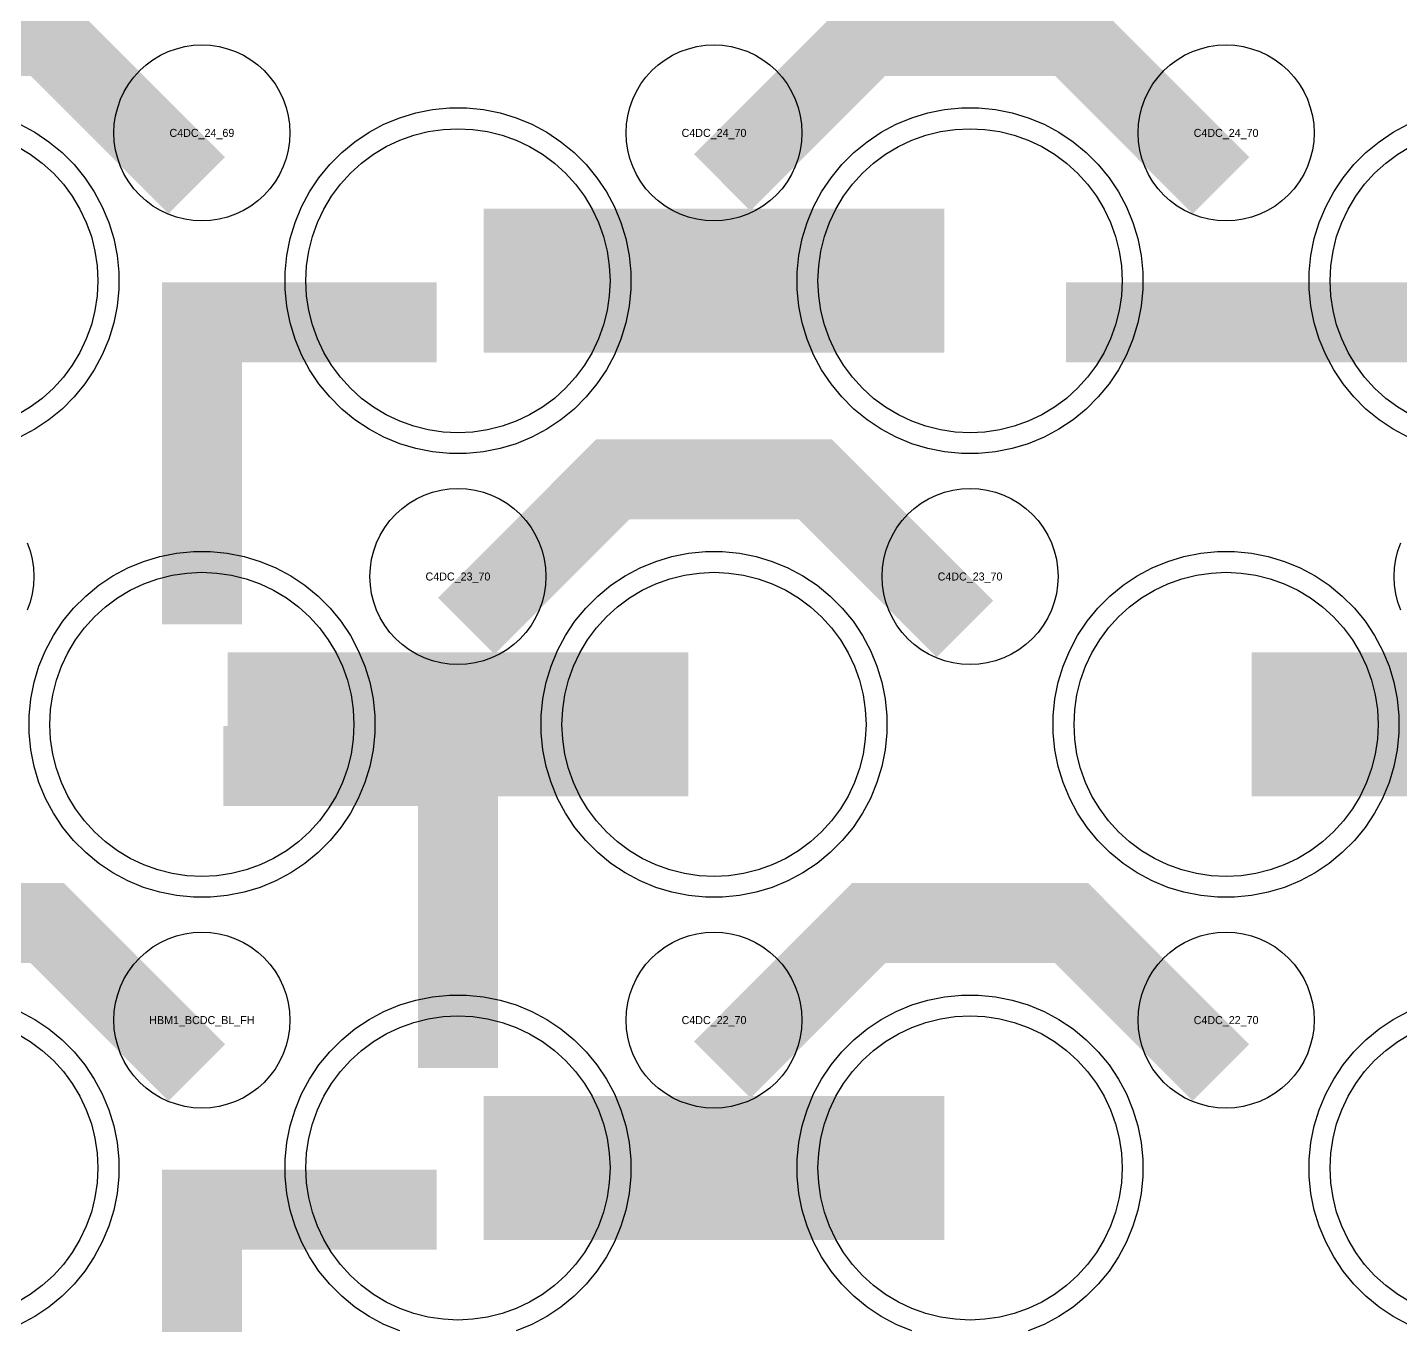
# Model space of a CAD drawing. Extents: x -11880 to 11880, y -14992 to 14992.
# Drawn here: x 10265.5 to 10694.5, y -11840.4 to -11434.9 of the extents above; entities that cross this region are included whole.
import ezdxf
from ezdxf.enums import TextEntityAlignment as Align

# ---------------------------------------------------------------- set-up
doc = ezdxf.new("R2010")
doc.units = 0
doc.header["$MEASUREMENT"] = 0
for name, color, linetype in [('GDS_775_DT_237', 138, 'CONTINUOUS'), ('RDL1_FS', 34, 'CONTINUOUS'), ('RDL_BS', 160, 'CONTINUOUS')]:
    doc.layers.add(name, color=color, linetype=linetype)

msp = doc.modelspace()

# ---------------------------------------------------------------- linework, layer by layer
at = {"layer": 'RDL1_FS'}
for points in [[(10400, -11561.534), (10395.343, -11561.305), (10390.732, -11560.621), (10386.209, -11559.489), (10381.819, -11557.917), (10377.605, -11555.925), (10373.605, -11553.527), (10369.86, -11550.749), (10366.406, -11547.619), (10363.276, -11544.165), (10360.498, -11540.42), (10358.1, -11536.42), (10356.108, -11532.206), (10354.536, -11527.816), (10353.404, -11523.293), (10352.72, -11518.682), (10352.491, -11514.025), (10352.72, -11509.368), (10353.404, -11504.757), (10354.536, -11500.234), (10356.108, -11495.844), (10358.1, -11491.63), (10360.498, -11487.63), (10363.276, -11483.885), (10366.406, -11480.431), (10369.86, -11477.301), (10373.605, -11474.523), (10377.605, -11472.125), (10381.819, -11470.133), (10386.209, -11468.561), (10390.732, -11467.429), (10395.343, -11466.745), (10400, -11466.516), (10404.657, -11466.745), (10409.268, -11467.429), (10413.791, -11468.561), (10418.181, -11470.133), (10422.395, -11472.125), (10426.395, -11474.523), (10430.14, -11477.301), (10433.594, -11480.431), (10436.724, -11483.885), (10439.502, -11487.63), (10441.9, -11491.63), (10443.892, -11495.844), (10445.464, -11500.234), (10446.596, -11504.757), (10447.28, -11509.368), (10447.509, -11514.025), (10447.28, -11518.682), (10446.596, -11523.293), (10445.464, -11527.816), (10443.892, -11532.206), (10441.9, -11536.42), (10439.502, -11540.42), (10436.724, -11544.165), (10433.594, -11547.619), (10430.14, -11550.749), (10426.395, -11553.527), (10422.395, -11555.925), (10418.181, -11557.917), (10413.791, -11559.489), (10409.268, -11560.621), (10404.657, -11561.305)], [(10560, -11561.534), (10555.343, -11561.305), (10550.732, -11560.621), (10546.209, -11559.489), (10541.819, -11557.917), (10537.605, -11555.925), (10533.605, -11553.527), (10529.86, -11550.749), (10526.406, -11547.619), (10523.276, -11544.165), (10520.498, -11540.42), (10518.1, -11536.42), (10516.108, -11532.206), (10514.536, -11527.816), (10513.404, -11523.293), (10512.72, -11518.682), (10512.491, -11514.025), (10512.72, -11509.368), (10513.404, -11504.757), (10514.536, -11500.234), (10516.108, -11495.844), (10518.1, -11491.63), (10520.498, -11487.63), (10523.276, -11483.885), (10526.406, -11480.431), (10529.86, -11477.301), (10533.605, -11474.523), (10537.605, -11472.125), (10541.819, -11470.133), (10546.209, -11468.561), (10550.732, -11467.429), (10555.343, -11466.745), (10560, -11466.516), (10564.657, -11466.745), (10569.268, -11467.429), (10573.791, -11468.561), (10578.181, -11470.133), (10582.395, -11472.125), (10586.395, -11474.523), (10590.14, -11477.301), (10593.594, -11480.431), (10596.724, -11483.885), (10599.502, -11487.63), (10601.9, -11491.63), (10603.892, -11495.844), (10605.464, -11500.234), (10606.596, -11504.757), (10607.28, -11509.368), (10607.509, -11514.025), (10607.28, -11518.682), (10606.596, -11523.293), (10605.464, -11527.816), (10603.892, -11532.206), (10601.9, -11536.42), (10599.502, -11540.42), (10596.724, -11544.165), (10593.594, -11547.619), (10590.14, -11550.749), (10586.395, -11553.527), (10582.395, -11555.925), (10578.181, -11557.917), (10573.791, -11559.489), (10569.268, -11560.621), (10564.657, -11561.305)], [(10320, -11700.099), (10315.343, -11699.87), (10310.732, -11699.186), (10306.209, -11698.054), (10301.819, -11696.482), (10297.605, -11694.49), (10293.605, -11692.092), (10289.86, -11689.314), (10286.406, -11686.184), (10283.276, -11682.73), (10280.498, -11678.985), (10278.1, -11674.985), (10276.108, -11670.771), (10274.536, -11666.381), (10273.404, -11661.858), (10272.72, -11657.247), (10272.491, -11652.59), (10272.72, -11647.933), (10273.404, -11643.322), (10274.536, -11638.799), (10276.108, -11634.409), (10278.1, -11630.195), (10280.498, -11626.195), (10283.276, -11622.45), (10286.406, -11618.996), (10289.86, -11615.866), (10293.605, -11613.088), (10297.605, -11610.69), (10301.819, -11608.698), (10306.209, -11607.126), (10310.732, -11605.994), (10315.343, -11605.31), (10320, -11605.081), (10324.657, -11605.31), (10329.268, -11605.994), (10333.791, -11607.126), (10338.181, -11608.698), (10342.395, -11610.69), (10346.395, -11613.088), (10350.14, -11615.866), (10353.594, -11618.996), (10356.724, -11622.45), (10359.502, -11626.195), (10361.9, -11630.195), (10363.892, -11634.409), (10365.464, -11638.799), (10366.596, -11643.322), (10367.28, -11647.933), (10367.509, -11652.59), (10367.28, -11657.247), (10366.596, -11661.858), (10365.464, -11666.381), (10363.892, -11670.771), (10361.9, -11674.985), (10359.502, -11678.985), (10356.724, -11682.73), (10353.594, -11686.184), (10350.14, -11689.314), (10346.395, -11692.092), (10342.395, -11694.49), (10338.181, -11696.482), (10333.791, -11698.054), (10329.268, -11699.186), (10324.657, -11699.87)], [(10480, -11700.099), (10475.343, -11699.87), (10470.732, -11699.186), (10466.209, -11698.054), (10461.819, -11696.482), (10457.605, -11694.49), (10453.605, -11692.092), (10449.86, -11689.314), (10446.406, -11686.184), (10443.276, -11682.73), (10440.498, -11678.985), (10438.1, -11674.985), (10436.108, -11670.771), (10434.536, -11666.381), (10433.404, -11661.858), (10432.72, -11657.247), (10432.491, -11652.59), (10432.72, -11647.933), (10433.404, -11643.322), (10434.536, -11638.799), (10436.108, -11634.409), (10438.1, -11630.195), (10440.498, -11626.195), (10443.276, -11622.45), (10446.406, -11618.996), (10449.86, -11615.866), (10453.605, -11613.088), (10457.605, -11610.69), (10461.819, -11608.698), (10466.209, -11607.126), (10470.732, -11605.994), (10475.343, -11605.31), (10480, -11605.081), (10484.657, -11605.31), (10489.268, -11605.994), (10493.791, -11607.126), (10498.181, -11608.698), (10502.395, -11610.69), (10506.395, -11613.088), (10510.14, -11615.866), (10513.594, -11618.996), (10516.724, -11622.45), (10519.502, -11626.195), (10521.9, -11630.195), (10523.892, -11634.409), (10525.464, -11638.799), (10526.596, -11643.322), (10527.28, -11647.933), (10527.509, -11652.59), (10527.28, -11657.247), (10526.596, -11661.858), (10525.464, -11666.381), (10523.892, -11670.771), (10521.9, -11674.985), (10519.502, -11678.985), (10516.724, -11682.73), (10513.594, -11686.184), (10510.14, -11689.314), (10506.395, -11692.092), (10502.395, -11694.49), (10498.181, -11696.482), (10493.791, -11698.054), (10489.268, -11699.186), (10484.657, -11699.87)], [(10400, -11838.664), (10395.343, -11838.435), (10390.732, -11837.751), (10386.209, -11836.619), (10381.819, -11835.047), (10377.605, -11833.055), (10373.605, -11830.657), (10369.86, -11827.879), (10366.406, -11824.749), (10363.276, -11821.295), (10360.498, -11817.55), (10358.1, -11813.55), (10356.108, -11809.336), (10354.536, -11804.946), (10353.404, -11800.423), (10352.72, -11795.812), (10352.491, -11791.155), (10352.72, -11786.498), (10353.404, -11781.887), (10354.536, -11777.364), (10356.108, -11772.974), (10358.1, -11768.76), (10360.498, -11764.76), (10363.276, -11761.015), (10366.406, -11757.561), (10369.86, -11754.431), (10373.605, -11751.653), (10377.605, -11749.255), (10381.819, -11747.263), (10386.209, -11745.691), (10390.732, -11744.559), (10395.343, -11743.875), (10400, -11743.646), (10404.657, -11743.875), (10409.268, -11744.559), (10413.791, -11745.691), (10418.181, -11747.263), (10422.395, -11749.255), (10426.395, -11751.653), (10430.14, -11754.431), (10433.594, -11757.561), (10436.724, -11761.015), (10439.502, -11764.76), (10441.9, -11768.76), (10443.892, -11772.974), (10445.464, -11777.364), (10446.596, -11781.887), (10447.28, -11786.498), (10447.509, -11791.155), (10447.28, -11795.812), (10446.596, -11800.423), (10445.464, -11804.946), (10443.892, -11809.336), (10441.9, -11813.55), (10439.502, -11817.55), (10436.724, -11821.295), (10433.594, -11824.749), (10430.14, -11827.879), (10426.395, -11830.657), (10422.395, -11833.055), (10418.181, -11835.047), (10413.791, -11836.619), (10409.268, -11837.751), (10404.657, -11838.435)], [(10560, -11838.664), (10555.343, -11838.435), (10550.732, -11837.751), (10546.209, -11836.619), (10541.819, -11835.047), (10537.605, -11833.055), (10533.605, -11830.657), (10529.86, -11827.879), (10526.406, -11824.749), (10523.276, -11821.295), (10520.498, -11817.55), (10518.1, -11813.55), (10516.108, -11809.336), (10514.536, -11804.946), (10513.404, -11800.423), (10512.72, -11795.812), (10512.491, -11791.155), (10512.72, -11786.498), (10513.404, -11781.887), (10514.536, -11777.364), (10516.108, -11772.974), (10518.1, -11768.76), (10520.498, -11764.76), (10523.276, -11761.015), (10526.406, -11757.561), (10529.86, -11754.431), (10533.605, -11751.653), (10537.605, -11749.255), (10541.819, -11747.263), (10546.209, -11745.691), (10550.732, -11744.559), (10555.343, -11743.875), (10560, -11743.646), (10564.657, -11743.875), (10569.268, -11744.559), (10573.791, -11745.691), (10578.181, -11747.263), (10582.395, -11749.255), (10586.395, -11751.653), (10590.14, -11754.431), (10593.594, -11757.561), (10596.724, -11761.015), (10599.502, -11764.76), (10601.9, -11768.76), (10603.892, -11772.974), (10605.464, -11777.364), (10606.596, -11781.887), (10607.28, -11786.498), (10607.509, -11791.155), (10607.28, -11795.812), (10606.596, -11800.423), (10605.464, -11804.946), (10603.892, -11809.336), (10601.9, -11813.55), (10599.502, -11817.55), (10596.724, -11821.295), (10593.594, -11824.749), (10590.14, -11827.879), (10586.395, -11830.657), (10582.395, -11833.055), (10578.181, -11835.047), (10573.791, -11836.619), (10569.268, -11837.751), (10564.657, -11838.435)]]:
    msp.add_lwpolyline(points, close=True, dxfattribs=at)
for points in [[(10262.395, -11472.125), (10266.395, -11474.523), (10270.14, -11477.301), (10273.594, -11480.431), (10276.724, -11483.885), (10279.502, -11487.63), (10281.9, -11491.63), (10283.892, -11495.844), (10285.464, -11500.234), (10286.596, -11504.757), (10287.28, -11509.368), (10287.509, -11514.025), (10287.28, -11518.682), (10286.596, -11523.293), (10285.464, -11527.816), (10283.892, -11532.206), (10281.9, -11536.42), (10279.502, -11540.42), (10276.724, -11544.165), (10273.594, -11547.619), (10270.14, -11550.749), (10266.395, -11553.527), (10262.395, -11555.925)], [(10697.605, -11555.925), (10693.605, -11553.527), (10689.86, -11550.749), (10686.406, -11547.619), (10683.276, -11544.165), (10680.498, -11540.42), (10678.1, -11536.42), (10676.108, -11532.206), (10674.536, -11527.816), (10673.404, -11523.293), (10672.72, -11518.682), (10672.491, -11514.025), (10672.72, -11509.368), (10673.404, -11504.757), (10674.536, -11500.234), (10676.108, -11495.844), (10678.1, -11491.63), (10680.498, -11487.63), (10683.276, -11483.885), (10686.406, -11480.431), (10689.86, -11477.301), (10693.605, -11474.523), (10697.605, -11472.125)], [(10262.395, -11749.255), (10266.395, -11751.653), (10270.14, -11754.431), (10273.594, -11757.561), (10276.724, -11761.015), (10279.502, -11764.76), (10281.9, -11768.76), (10283.892, -11772.974), (10285.464, -11777.364), (10286.596, -11781.887), (10287.28, -11786.498), (10287.509, -11791.155), (10287.28, -11795.812), (10286.596, -11800.423), (10285.464, -11804.946), (10283.892, -11809.336), (10281.9, -11813.55), (10279.502, -11817.55), (10276.724, -11821.295), (10273.594, -11824.749), (10270.14, -11827.879), (10266.395, -11830.657), (10262.395, -11833.055)]]:
    msp.add_lwpolyline(points, dxfattribs=at)
for points in [[(10408.002, -11514.025, 45, 45, 0), (10480.002, -11514.025, 45, 45, 0)], [(10480.002, -11514.025, 45, 45, 0), (10552.002, -11514.025, 45, 45, 0)], [(10328.002, -11652.59, 45, 45, 0), (10400.002, -11652.59, 45, 45, 0)], [(10400.002, -11652.59, 45, 45, 0), (10472.002, -11652.59, 45, 45, 0)], [(10408.002, -11791.155, 45, 45, 0), (10480.002, -11791.155, 45, 45, 0)], [(10480.002, -11791.155, 45, 45, 0), (10552.002, -11791.155, 45, 45, 0)]]:
    msp.add_lwpolyline(points, format="xyseb", dxfattribs=at)
at = {"layer": 'RDL1_FS', "color": 241, "true_color": 0xf7abae}
msp.add_lwpolyline([(10640, -11700.099), (10635.343, -11699.87), (10630.732, -11699.186), (10626.209, -11698.054), (10621.819, -11696.482), (10617.605, -11694.49), (10613.605, -11692.092), (10609.86, -11689.314), (10606.406, -11686.184), (10603.276, -11682.73), (10600.498, -11678.985), (10598.1, -11674.985), (10596.108, -11670.771), (10594.536, -11666.381), (10593.404, -11661.858), (10592.72, -11657.247), (10592.491, -11652.59), (10592.72, -11647.933), (10593.404, -11643.322), (10594.536, -11638.799), (10596.108, -11634.409), (10598.1, -11630.195), (10600.498, -11626.195), (10603.276, -11622.45), (10606.406, -11618.996), (10609.86, -11615.866), (10613.605, -11613.088), (10617.605, -11610.69), (10621.819, -11608.698), (10626.209, -11607.126), (10630.732, -11605.994), (10635.343, -11605.31), (10640, -11605.081), (10644.657, -11605.31), (10649.268, -11605.994), (10653.791, -11607.126), (10658.181, -11608.698), (10662.395, -11610.69), (10666.395, -11613.088), (10670.14, -11615.866), (10673.594, -11618.996), (10676.724, -11622.45), (10679.502, -11626.195), (10681.9, -11630.195), (10683.892, -11634.409), (10685.464, -11638.799), (10686.596, -11643.322), (10687.28, -11647.933), (10687.509, -11652.59), (10687.28, -11657.247), (10686.596, -11661.858), (10685.464, -11666.381), (10683.892, -11670.771), (10681.9, -11674.985), (10679.502, -11678.985), (10676.724, -11682.73), (10673.594, -11686.184), (10670.14, -11689.314), (10666.395, -11692.092), (10662.395, -11694.49), (10658.181, -11696.482), (10653.791, -11698.054), (10649.268, -11699.186), (10644.657, -11699.87)], close=True, dxfattribs=at)
msp.add_lwpolyline([(10648.002, -11652.59, 45, 45, 0), (10720.002, -11652.59, 45, 45, 0)], format="xyseb", dxfattribs=at)
msp.add_lwpolyline([(10697.605, -11833.055), (10693.605, -11830.657), (10689.86, -11827.879), (10686.406, -11824.749), (10683.276, -11821.295), (10680.498, -11817.55), (10678.1, -11813.55), (10676.108, -11809.336), (10674.536, -11804.946), (10673.404, -11800.423), (10672.72, -11795.812), (10672.491, -11791.155), (10672.72, -11786.498), (10673.404, -11781.887), (10674.536, -11777.364), (10676.108, -11772.974), (10678.1, -11768.76), (10680.498, -11764.76), (10683.276, -11761.015), (10686.406, -11757.561), (10689.86, -11754.431), (10693.605, -11751.653), (10697.605, -11749.255)], dxfattribs=at)
at = {"layer": 'RDL_BS'}
for points in [[(10318.401, -11484.238, 25, 25, 0), (10271.687, -11437.524, 25, 25, 0), (10241.929, -11437.524, 25, 25, 0)], [(10482.562, -11483.339, 25, 25, 0), (10528.377, -11437.524, 25, 25, 0), (10561.93, -11437.524, 25, 25, 0)], [(10638.401, -11484.238, 25, 25, 0), (10591.687, -11437.524, 25, 25, 0), (10561.929, -11437.524, 25, 25, 0)], [(10320, -11621.32, 25, 25, 0), (10320, -11514.543, 25, 25, 0)], [(10320, -11621.32, 25, 25, 0), (10320, -11514.543, 25, 25, 0)], [(10307.5, -11527.043, 25, 25, 0), (10372.167, -11527.043, 25, 25, 0)], [(10307.5, -11527.043, 25, 25, 0), (10393.333, -11527.043, 25, 25, 0)], [(10590.016, -11527.038, 25, 25, 0), (10699.281, -11527.038, 25, 25, 0)], [(10402.562, -11621.904, 25, 25, 0), (10448.377, -11576.089, 25, 25, 0), (10481.93, -11576.089, 25, 25, 0)], [(10558.401, -11622.803, 25, 25, 0), (10511.687, -11576.089, 25, 25, 0), (10481.929, -11576.089, 25, 25, 0)], [(10400, -11759.885, 25, 25, 0), (10400, -11653.108, 25, 25, 0)], [(10400, -11759.885, 25, 25, 0), (10400, -11653.108, 25, 25, 0)], [(10412.5, -11665.608, 25, 25, 0), (10326.667, -11665.608, 25, 25, 0)], [(10412.5, -11665.608, 25, 25, 0), (10347.833, -11665.608, 25, 25, 0)], [(10318.401, -11761.368, 25, 25, 0), (10271.687, -11714.654, 25, 25, 0), (10241.929, -11714.654, 25, 25, 0)], [(10482.562, -11760.469, 25, 25, 0), (10528.377, -11714.654, 25, 25, 0), (10561.93, -11714.654, 25, 25, 0)], [(10638.401, -11761.368, 25, 25, 0), (10591.687, -11714.654, 25, 25, 0), (10561.929, -11714.654, 25, 25, 0)], [(10320, -11898.45, 25, 25, 0), (10320, -11791.673, 25, 25, 0)], [(10320, -11898.45, 25, 25, 0), (10320, -11791.673, 25, 25, 0)], [(10307.5, -11804.173, 25, 25, 0), (10372.167, -11804.173, 25, 25, 0)], [(10307.5, -11804.173, 25, 25, 0), (10393.333, -11804.173, 25, 25, 0)]]:
    msp.add_lwpolyline(points, format="xyseb", dxfattribs=at)
for points in [[(10320, -11495.331), (10317.307, -11495.199), (10314.635, -11494.803), (10312.016, -11494.146), (10309.481, -11493.239), (10307.044, -11492.087), (10304.72, -11490.694), (10302.557, -11489.091), (10300.558, -11487.279), (10298.746, -11485.28), (10297.143, -11483.117), (10295.75, -11480.793), (10294.598, -11478.356), (10293.691, -11475.821), (10293.034, -11473.202), (10292.638, -11470.53), (10292.506, -11467.837), (10292.638, -11465.144), (10293.034, -11462.472), (10293.691, -11459.853), (10294.598, -11457.318), (10295.75, -11454.881), (10297.143, -11452.557), (10298.746, -11450.394), (10300.558, -11448.395), (10302.557, -11446.583), (10304.72, -11444.98), (10307.044, -11443.587), (10309.481, -11442.435), (10312.016, -11441.528), (10314.635, -11440.871), (10317.307, -11440.475), (10320, -11440.343), (10322.693, -11440.475), (10325.365, -11440.871), (10327.984, -11441.528), (10330.519, -11442.435), (10332.956, -11443.587), (10335.28, -11444.98), (10337.443, -11446.583), (10339.442, -11448.395), (10341.254, -11450.394), (10342.857, -11452.557), (10344.25, -11454.881), (10345.402, -11457.318), (10346.309, -11459.853), (10346.966, -11462.472), (10347.362, -11465.144), (10347.494, -11467.837), (10347.362, -11470.53), (10346.966, -11473.202), (10346.309, -11475.821), (10345.402, -11478.356), (10344.25, -11480.793), (10342.857, -11483.117), (10341.254, -11485.28), (10339.442, -11487.279), (10337.443, -11489.091), (10335.28, -11490.694), (10332.956, -11492.087), (10330.519, -11493.239), (10327.984, -11494.146), (10325.365, -11494.803), (10322.693, -11495.199)], [(10480, -11495.331), (10477.307, -11495.199), (10474.635, -11494.803), (10472.016, -11494.146), (10469.481, -11493.239), (10467.044, -11492.087), (10464.72, -11490.694), (10462.557, -11489.091), (10460.558, -11487.279), (10458.746, -11485.28), (10457.143, -11483.117), (10455.75, -11480.793), (10454.598, -11478.356), (10453.691, -11475.821), (10453.034, -11473.202), (10452.638, -11470.53), (10452.506, -11467.837), (10452.638, -11465.144), (10453.034, -11462.472), (10453.691, -11459.853), (10454.598, -11457.318), (10455.75, -11454.881), (10457.143, -11452.557), (10458.746, -11450.394), (10460.558, -11448.395), (10462.557, -11446.583), (10464.72, -11444.98), (10467.044, -11443.587), (10469.481, -11442.435), (10472.016, -11441.528), (10474.635, -11440.871), (10477.307, -11440.475), (10480, -11440.343), (10482.693, -11440.475), (10485.365, -11440.871), (10487.984, -11441.528), (10490.519, -11442.435), (10492.956, -11443.587), (10495.28, -11444.98), (10497.443, -11446.583), (10499.442, -11448.395), (10501.254, -11450.394), (10502.857, -11452.557), (10504.25, -11454.881), (10505.402, -11457.318), (10506.309, -11459.853), (10506.966, -11462.472), (10507.362, -11465.144), (10507.494, -11467.837), (10507.362, -11470.53), (10506.966, -11473.202), (10506.309, -11475.821), (10505.402, -11478.356), (10504.25, -11480.793), (10502.857, -11483.117), (10501.254, -11485.28), (10499.442, -11487.279), (10497.443, -11489.091), (10495.28, -11490.694), (10492.956, -11492.087), (10490.519, -11493.239), (10487.984, -11494.146), (10485.365, -11494.803), (10482.693, -11495.199)], [(10640, -11495.331), (10637.307, -11495.199), (10634.635, -11494.803), (10632.016, -11494.146), (10629.481, -11493.239), (10627.044, -11492.087), (10624.72, -11490.694), (10622.557, -11489.091), (10620.558, -11487.279), (10618.746, -11485.28), (10617.143, -11483.117), (10615.75, -11480.793), (10614.598, -11478.356), (10613.691, -11475.821), (10613.034, -11473.202), (10612.638, -11470.53), (10612.506, -11467.837), (10612.638, -11465.144), (10613.034, -11462.472), (10613.691, -11459.853), (10614.598, -11457.318), (10615.75, -11454.881), (10617.143, -11452.557), (10618.746, -11450.394), (10620.558, -11448.395), (10622.557, -11446.583), (10624.72, -11444.98), (10627.044, -11443.587), (10629.481, -11442.435), (10632.016, -11441.528), (10634.635, -11440.871), (10637.307, -11440.475), (10640, -11440.343), (10642.693, -11440.475), (10645.365, -11440.871), (10647.984, -11441.528), (10650.519, -11442.435), (10652.956, -11443.587), (10655.28, -11444.98), (10657.443, -11446.583), (10659.442, -11448.395), (10661.254, -11450.394), (10662.857, -11452.557), (10664.25, -11454.881), (10665.402, -11457.318), (10666.309, -11459.853), (10666.966, -11462.472), (10667.362, -11465.144), (10667.494, -11467.837), (10667.362, -11470.53), (10666.966, -11473.202), (10666.309, -11475.821), (10665.402, -11478.356), (10664.25, -11480.793), (10662.857, -11483.117), (10661.254, -11485.28), (10659.442, -11487.279), (10657.443, -11489.091), (10655.28, -11490.694), (10652.956, -11492.087), (10650.519, -11493.239), (10647.984, -11494.146), (10645.365, -11494.803), (10642.693, -11495.199)], [(10397.356, -11568.025), (10392.062, -11567.508), (10386.835, -11566.462), (10381.795, -11564.931), (10376.885, -11562.9), (10372.223, -11560.408), (10367.809, -11557.461), (10363.708, -11554.099), (10359.926, -11550.317), (10356.564, -11546.216), (10353.617, -11541.802), (10351.125, -11537.14), (10349.094, -11532.23), (10347.563, -11527.19), (10346.517, -11521.963), (10346, -11516.669), (10346, -11511.381), (10346.517, -11506.087), (10347.563, -11500.86), (10349.094, -11495.82), (10351.125, -11490.91), (10353.617, -11486.248), (10356.564, -11481.834), (10359.926, -11477.733), (10363.708, -11473.951), (10367.809, -11470.589), (10372.223, -11467.642), (10376.885, -11465.15), (10381.795, -11463.119), (10386.835, -11461.588), (10392.062, -11460.542), (10397.356, -11460.025), (10402.644, -11460.025), (10407.938, -11460.542), (10413.165, -11461.588), (10418.205, -11463.119), (10423.115, -11465.15), (10427.777, -11467.642), (10432.191, -11470.589), (10436.292, -11473.951), (10440.074, -11477.733), (10443.436, -11481.834), (10446.383, -11486.248), (10448.875, -11490.91), (10450.906, -11495.82), (10452.437, -11500.86), (10453.483, -11506.087), (10454, -11511.381), (10454, -11516.669), (10453.483, -11521.963), (10452.437, -11527.19), (10450.906, -11532.23), (10448.875, -11537.14), (10446.383, -11541.802), (10443.436, -11546.216), (10440.074, -11550.317), (10436.292, -11554.099), (10432.191, -11557.461), (10427.777, -11560.408), (10423.115, -11562.9), (10418.205, -11564.931), (10413.165, -11566.462), (10407.938, -11567.508), (10402.644, -11568.025)], [(10557.356, -11568.025), (10552.062, -11567.508), (10546.835, -11566.462), (10541.795, -11564.931), (10536.885, -11562.9), (10532.223, -11560.408), (10527.809, -11557.461), (10523.708, -11554.099), (10519.926, -11550.317), (10516.564, -11546.216), (10513.617, -11541.802), (10511.125, -11537.14), (10509.094, -11532.23), (10507.563, -11527.19), (10506.517, -11521.963), (10506, -11516.669), (10506, -11511.381), (10506.517, -11506.087), (10507.563, -11500.86), (10509.094, -11495.82), (10511.125, -11490.91), (10513.617, -11486.248), (10516.564, -11481.834), (10519.926, -11477.733), (10523.708, -11473.951), (10527.809, -11470.589), (10532.223, -11467.642), (10536.885, -11465.15), (10541.795, -11463.119), (10546.835, -11461.588), (10552.062, -11460.542), (10557.356, -11460.025), (10562.644, -11460.025), (10567.938, -11460.542), (10573.165, -11461.588), (10578.205, -11463.119), (10583.115, -11465.15), (10587.777, -11467.642), (10592.191, -11470.589), (10596.292, -11473.951), (10600.074, -11477.733), (10603.436, -11481.834), (10606.383, -11486.248), (10608.875, -11490.91), (10610.906, -11495.82), (10612.437, -11500.86), (10613.483, -11506.087), (10614, -11511.381), (10614, -11516.669), (10613.483, -11521.963), (10612.437, -11527.19), (10610.906, -11532.23), (10608.875, -11537.14), (10606.383, -11541.802), (10603.436, -11546.216), (10600.074, -11550.317), (10596.292, -11554.099), (10592.191, -11557.461), (10587.777, -11560.408), (10583.115, -11562.9), (10578.205, -11564.931), (10573.165, -11566.462), (10567.938, -11567.508), (10562.644, -11568.025)], [(10400, -11633.896), (10397.307, -11633.764), (10394.635, -11633.368), (10392.016, -11632.711), (10389.481, -11631.804), (10387.044, -11630.652), (10384.72, -11629.259), (10382.557, -11627.656), (10380.558, -11625.844), (10378.746, -11623.845), (10377.143, -11621.682), (10375.75, -11619.358), (10374.598, -11616.921), (10373.691, -11614.386), (10373.034, -11611.767), (10372.638, -11609.095), (10372.506, -11606.402), (10372.638, -11603.709), (10373.034, -11601.037), (10373.691, -11598.418), (10374.598, -11595.883), (10375.75, -11593.446), (10377.143, -11591.122), (10378.746, -11588.959), (10380.558, -11586.96), (10382.557, -11585.148), (10384.72, -11583.545), (10387.044, -11582.152), (10389.481, -11581), (10392.016, -11580.093), (10394.635, -11579.436), (10397.307, -11579.04), (10400, -11578.908), (10402.693, -11579.04), (10405.365, -11579.436), (10407.984, -11580.093), (10410.519, -11581), (10412.956, -11582.152), (10415.28, -11583.545), (10417.443, -11585.148), (10419.442, -11586.96), (10421.254, -11588.959), (10422.857, -11591.122), (10424.25, -11593.446), (10425.402, -11595.883), (10426.309, -11598.418), (10426.966, -11601.037), (10427.362, -11603.709), (10427.494, -11606.402), (10427.362, -11609.095), (10426.966, -11611.767), (10426.309, -11614.386), (10425.402, -11616.921), (10424.25, -11619.358), (10422.857, -11621.682), (10421.254, -11623.845), (10419.442, -11625.844), (10417.443, -11627.656), (10415.28, -11629.259), (10412.956, -11630.652), (10410.519, -11631.804), (10407.984, -11632.711), (10405.365, -11633.368), (10402.693, -11633.764)], [(10560, -11633.896), (10557.307, -11633.764), (10554.635, -11633.368), (10552.016, -11632.711), (10549.481, -11631.804), (10547.044, -11630.652), (10544.72, -11629.259), (10542.557, -11627.656), (10540.558, -11625.844), (10538.746, -11623.845), (10537.143, -11621.682), (10535.75, -11619.358), (10534.598, -11616.921), (10533.691, -11614.386), (10533.034, -11611.767), (10532.638, -11609.095), (10532.506, -11606.402), (10532.638, -11603.709), (10533.034, -11601.037), (10533.691, -11598.418), (10534.598, -11595.883), (10535.75, -11593.446), (10537.143, -11591.122), (10538.746, -11588.959), (10540.558, -11586.96), (10542.557, -11585.148), (10544.72, -11583.545), (10547.044, -11582.152), (10549.481, -11581), (10552.016, -11580.093), (10554.635, -11579.436), (10557.307, -11579.04), (10560, -11578.908), (10562.693, -11579.04), (10565.365, -11579.436), (10567.984, -11580.093), (10570.519, -11581), (10572.956, -11582.152), (10575.28, -11583.545), (10577.443, -11585.148), (10579.442, -11586.96), (10581.254, -11588.959), (10582.857, -11591.122), (10584.25, -11593.446), (10585.402, -11595.883), (10586.309, -11598.418), (10586.966, -11601.037), (10587.362, -11603.709), (10587.494, -11606.402), (10587.362, -11609.095), (10586.966, -11611.767), (10586.309, -11614.386), (10585.402, -11616.921), (10584.25, -11619.358), (10582.857, -11621.682), (10581.254, -11623.845), (10579.442, -11625.844), (10577.443, -11627.656), (10575.28, -11629.259), (10572.956, -11630.652), (10570.519, -11631.804), (10567.984, -11632.711), (10565.365, -11633.368), (10562.693, -11633.764)], [(10317.356, -11706.59), (10312.062, -11706.073), (10306.835, -11705.027), (10301.795, -11703.496), (10296.885, -11701.465), (10292.223, -11698.973), (10287.809, -11696.026), (10283.708, -11692.664), (10279.926, -11688.882), (10276.564, -11684.781), (10273.617, -11680.367), (10271.125, -11675.705), (10269.094, -11670.795), (10267.563, -11665.755), (10266.517, -11660.528), (10266, -11655.234), (10266, -11649.946), (10266.517, -11644.652), (10267.563, -11639.425), (10269.094, -11634.385), (10271.125, -11629.475), (10273.617, -11624.813), (10276.564, -11620.399), (10279.926, -11616.298), (10283.708, -11612.516), (10287.809, -11609.154), (10292.223, -11606.207), (10296.885, -11603.715), (10301.795, -11601.684), (10306.835, -11600.153), (10312.062, -11599.107), (10317.356, -11598.59), (10322.644, -11598.59), (10327.938, -11599.107), (10333.165, -11600.153), (10338.205, -11601.684), (10343.115, -11603.715), (10347.777, -11606.207), (10352.191, -11609.154), (10356.292, -11612.516), (10360.074, -11616.298), (10363.436, -11620.399), (10366.383, -11624.813), (10368.875, -11629.475), (10370.906, -11634.385), (10372.437, -11639.425), (10373.483, -11644.652), (10374, -11649.946), (10374, -11655.234), (10373.483, -11660.528), (10372.437, -11665.755), (10370.906, -11670.795), (10368.875, -11675.705), (10366.383, -11680.367), (10363.436, -11684.781), (10360.074, -11688.882), (10356.292, -11692.664), (10352.191, -11696.026), (10347.777, -11698.973), (10343.115, -11701.465), (10338.205, -11703.496), (10333.165, -11705.027), (10327.938, -11706.073), (10322.644, -11706.59)], [(10477.356, -11706.59), (10472.062, -11706.073), (10466.835, -11705.027), (10461.795, -11703.496), (10456.885, -11701.465), (10452.223, -11698.973), (10447.809, -11696.026), (10443.708, -11692.664), (10439.926, -11688.882), (10436.564, -11684.781), (10433.617, -11680.367), (10431.125, -11675.705), (10429.094, -11670.795), (10427.563, -11665.755), (10426.517, -11660.528), (10426, -11655.234), (10426, -11649.946), (10426.517, -11644.652), (10427.563, -11639.425), (10429.094, -11634.385), (10431.125, -11629.475), (10433.617, -11624.813), (10436.564, -11620.399), (10439.926, -11616.298), (10443.708, -11612.516), (10447.809, -11609.154), (10452.223, -11606.207), (10456.885, -11603.715), (10461.795, -11601.684), (10466.835, -11600.153), (10472.062, -11599.107), (10477.356, -11598.59), (10482.644, -11598.59), (10487.938, -11599.107), (10493.165, -11600.153), (10498.205, -11601.684), (10503.115, -11603.715), (10507.777, -11606.207), (10512.191, -11609.154), (10516.292, -11612.516), (10520.074, -11616.298), (10523.436, -11620.399), (10526.383, -11624.813), (10528.875, -11629.475), (10530.906, -11634.385), (10532.437, -11639.425), (10533.483, -11644.652), (10534, -11649.946), (10534, -11655.234), (10533.483, -11660.528), (10532.437, -11665.755), (10530.906, -11670.795), (10528.875, -11675.705), (10526.383, -11680.367), (10523.436, -11684.781), (10520.074, -11688.882), (10516.292, -11692.664), (10512.191, -11696.026), (10507.777, -11698.973), (10503.115, -11701.465), (10498.205, -11703.496), (10493.165, -11705.027), (10487.938, -11706.073), (10482.644, -11706.59)], [(10320, -11772.461), (10317.307, -11772.329), (10314.635, -11771.933), (10312.016, -11771.276), (10309.481, -11770.369), (10307.044, -11769.217), (10304.72, -11767.824), (10302.557, -11766.221), (10300.558, -11764.409), (10298.746, -11762.41), (10297.143, -11760.247), (10295.75, -11757.923), (10294.598, -11755.486), (10293.691, -11752.951), (10293.034, -11750.332), (10292.638, -11747.66), (10292.506, -11744.967), (10292.638, -11742.274), (10293.034, -11739.602), (10293.691, -11736.983), (10294.598, -11734.448), (10295.75, -11732.011), (10297.143, -11729.687), (10298.746, -11727.524), (10300.558, -11725.525), (10302.557, -11723.713), (10304.72, -11722.11), (10307.044, -11720.717), (10309.481, -11719.565), (10312.016, -11718.658), (10314.635, -11718.001), (10317.307, -11717.605), (10320, -11717.473), (10322.693, -11717.605), (10325.365, -11718.001), (10327.984, -11718.658), (10330.519, -11719.565), (10332.956, -11720.717), (10335.28, -11722.11), (10337.443, -11723.713), (10339.442, -11725.525), (10341.254, -11727.524), (10342.857, -11729.687), (10344.25, -11732.011), (10345.402, -11734.448), (10346.309, -11736.983), (10346.966, -11739.602), (10347.362, -11742.274), (10347.494, -11744.967), (10347.362, -11747.66), (10346.966, -11750.332), (10346.309, -11752.951), (10345.402, -11755.486), (10344.25, -11757.923), (10342.857, -11760.247), (10341.254, -11762.41), (10339.442, -11764.409), (10337.443, -11766.221), (10335.28, -11767.824), (10332.956, -11769.217), (10330.519, -11770.369), (10327.984, -11771.276), (10325.365, -11771.933), (10322.693, -11772.329)], [(10480, -11772.461), (10477.307, -11772.329), (10474.635, -11771.933), (10472.016, -11771.276), (10469.481, -11770.369), (10467.044, -11769.217), (10464.72, -11767.824), (10462.557, -11766.221), (10460.558, -11764.409), (10458.746, -11762.41), (10457.143, -11760.247), (10455.75, -11757.923), (10454.598, -11755.486), (10453.691, -11752.951), (10453.034, -11750.332), (10452.638, -11747.66), (10452.506, -11744.967), (10452.638, -11742.274), (10453.034, -11739.602), (10453.691, -11736.983), (10454.598, -11734.448), (10455.75, -11732.011), (10457.143, -11729.687), (10458.746, -11727.524), (10460.558, -11725.525), (10462.557, -11723.713), (10464.72, -11722.11), (10467.044, -11720.717), (10469.481, -11719.565), (10472.016, -11718.658), (10474.635, -11718.001), (10477.307, -11717.605), (10480, -11717.473), (10482.693, -11717.605), (10485.365, -11718.001), (10487.984, -11718.658), (10490.519, -11719.565), (10492.956, -11720.717), (10495.28, -11722.11), (10497.443, -11723.713), (10499.442, -11725.525), (10501.254, -11727.524), (10502.857, -11729.687), (10504.25, -11732.011), (10505.402, -11734.448), (10506.309, -11736.983), (10506.966, -11739.602), (10507.362, -11742.274), (10507.494, -11744.967), (10507.362, -11747.66), (10506.966, -11750.332), (10506.309, -11752.951), (10505.402, -11755.486), (10504.25, -11757.923), (10502.857, -11760.247), (10501.254, -11762.41), (10499.442, -11764.409), (10497.443, -11766.221), (10495.28, -11767.824), (10492.956, -11769.217), (10490.519, -11770.369), (10487.984, -11771.276), (10485.365, -11771.933), (10482.693, -11772.329)], [(10640, -11772.461), (10637.307, -11772.329), (10634.635, -11771.933), (10632.016, -11771.276), (10629.481, -11770.369), (10627.044, -11769.217), (10624.72, -11767.824), (10622.557, -11766.221), (10620.558, -11764.409), (10618.746, -11762.41), (10617.143, -11760.247), (10615.75, -11757.923), (10614.598, -11755.486), (10613.691, -11752.951), (10613.034, -11750.332), (10612.638, -11747.66), (10612.506, -11744.967), (10612.638, -11742.274), (10613.034, -11739.602), (10613.691, -11736.983), (10614.598, -11734.448), (10615.75, -11732.011), (10617.143, -11729.687), (10618.746, -11727.524), (10620.558, -11725.525), (10622.557, -11723.713), (10624.72, -11722.11), (10627.044, -11720.717), (10629.481, -11719.565), (10632.016, -11718.658), (10634.635, -11718.001), (10637.307, -11717.605), (10640, -11717.473), (10642.693, -11717.605), (10645.365, -11718.001), (10647.984, -11718.658), (10650.519, -11719.565), (10652.956, -11720.717), (10655.28, -11722.11), (10657.443, -11723.713), (10659.442, -11725.525), (10661.254, -11727.524), (10662.857, -11729.687), (10664.25, -11732.011), (10665.402, -11734.448), (10666.309, -11736.983), (10666.966, -11739.602), (10667.362, -11742.274), (10667.494, -11744.967), (10667.362, -11747.66), (10666.966, -11750.332), (10666.309, -11752.951), (10665.402, -11755.486), (10664.25, -11757.923), (10662.857, -11760.247), (10661.254, -11762.41), (10659.442, -11764.409), (10657.443, -11766.221), (10655.28, -11767.824), (10652.956, -11769.217), (10650.519, -11770.369), (10647.984, -11771.276), (10645.365, -11771.933), (10642.693, -11772.329)]]:
    msp.add_lwpolyline(points, close=True, dxfattribs=at)
for points in [[(10263.115, -11465.15), (10267.777, -11467.642), (10272.191, -11470.589), (10276.292, -11473.951), (10280.074, -11477.733), (10283.436, -11481.834), (10286.383, -11486.248), (10288.875, -11490.91), (10290.906, -11495.82), (10292.437, -11500.86), (10293.483, -11506.087), (10294, -11511.381), (10294, -11516.669), (10293.483, -11521.963), (10292.437, -11527.19), (10290.906, -11532.23), (10288.875, -11537.14), (10286.383, -11541.802), (10283.436, -11546.216), (10280.074, -11550.317), (10276.292, -11554.099), (10272.191, -11557.461), (10267.777, -11560.408), (10263.115, -11562.9)], [(10696.885, -11562.9), (10692.223, -11560.408), (10687.809, -11557.461), (10683.708, -11554.099), (10679.926, -11550.317), (10676.564, -11546.216), (10673.617, -11541.802), (10671.125, -11537.14), (10669.094, -11532.23), (10667.563, -11527.19), (10666.517, -11521.963), (10666, -11516.669), (10666, -11511.381), (10666.517, -11506.087), (10667.563, -11500.86), (10669.094, -11495.82), (10671.125, -11490.91), (10673.617, -11486.248), (10676.564, -11481.834), (10679.926, -11477.733), (10683.708, -11473.951), (10687.809, -11470.589), (10692.223, -11467.642), (10696.885, -11465.15)], [(10265.402, -11595.883), (10266.309, -11598.418), (10266.966, -11601.037), (10267.362, -11603.709), (10267.494, -11606.402), (10267.362, -11609.095), (10266.966, -11611.767), (10266.309, -11614.386), (10265.402, -11616.921)], [(10694.598, -11616.921), (10693.691, -11614.386), (10693.034, -11611.767), (10692.638, -11609.095), (10692.506, -11606.402), (10692.638, -11603.709), (10693.034, -11601.037), (10693.691, -11598.418), (10694.598, -11595.883)], [(10381.795, -11842.061), (10376.885, -11840.03), (10372.223, -11837.538), (10367.809, -11834.591), (10363.708, -11831.229), (10359.926, -11827.447), (10356.564, -11823.346), (10353.617, -11818.932), (10351.125, -11814.27), (10349.094, -11809.36), (10347.563, -11804.32), (10346.517, -11799.093), (10346, -11793.799), (10346, -11788.511), (10346.517, -11783.217), (10347.563, -11777.99), (10349.094, -11772.95), (10351.125, -11768.04), (10353.617, -11763.378), (10356.564, -11758.964), (10359.926, -11754.863), (10363.708, -11751.081), (10367.809, -11747.719), (10372.223, -11744.772), (10376.885, -11742.28), (10381.795, -11740.249), (10386.835, -11738.718), (10392.062, -11737.672), (10397.356, -11737.155), (10402.644, -11737.155), (10407.938, -11737.672), (10413.165, -11738.718), (10418.205, -11740.249), (10423.115, -11742.28), (10427.777, -11744.772), (10432.191, -11747.719), (10436.292, -11751.081), (10440.074, -11754.863), (10443.436, -11758.964), (10446.383, -11763.378), (10448.875, -11768.04), (10450.906, -11772.95), (10452.437, -11777.99), (10453.483, -11783.217), (10454, -11788.511), (10454, -11793.799), (10453.483, -11799.093), (10452.437, -11804.32), (10450.906, -11809.36), (10448.875, -11814.27), (10446.383, -11818.932), (10443.436, -11823.346), (10440.074, -11827.447), (10436.292, -11831.229), (10432.191, -11834.591), (10427.777, -11837.538), (10423.115, -11840.03), (10418.205, -11842.061)], [(10541.795, -11842.061), (10536.885, -11840.03), (10532.223, -11837.538), (10527.809, -11834.591), (10523.708, -11831.229), (10519.926, -11827.447), (10516.564, -11823.346), (10513.617, -11818.932), (10511.125, -11814.27), (10509.094, -11809.36), (10507.563, -11804.32), (10506.517, -11799.093), (10506, -11793.799), (10506, -11788.511), (10506.517, -11783.217), (10507.563, -11777.99), (10509.094, -11772.95), (10511.125, -11768.04), (10513.617, -11763.378), (10516.564, -11758.964), (10519.926, -11754.863), (10523.708, -11751.081), (10527.809, -11747.719), (10532.223, -11744.772), (10536.885, -11742.28), (10541.795, -11740.249), (10546.835, -11738.718), (10552.062, -11737.672), (10557.356, -11737.155), (10562.644, -11737.155), (10567.938, -11737.672), (10573.165, -11738.718), (10578.205, -11740.249), (10583.115, -11742.28), (10587.777, -11744.772), (10592.191, -11747.719), (10596.292, -11751.081), (10600.074, -11754.863), (10603.436, -11758.964), (10606.383, -11763.378), (10608.875, -11768.04), (10610.906, -11772.95), (10612.437, -11777.99), (10613.483, -11783.217), (10614, -11788.511), (10614, -11793.799), (10613.483, -11799.093), (10612.437, -11804.32), (10610.906, -11809.36), (10608.875, -11814.27), (10606.383, -11818.932), (10603.436, -11823.346), (10600.074, -11827.447), (10596.292, -11831.229), (10592.191, -11834.591), (10587.777, -11837.538), (10583.115, -11840.03), (10578.205, -11842.061)], [(10263.115, -11742.28), (10267.777, -11744.772), (10272.191, -11747.719), (10276.292, -11751.081), (10280.074, -11754.863), (10283.436, -11758.964), (10286.383, -11763.378), (10288.875, -11768.04), (10290.906, -11772.95), (10292.437, -11777.99), (10293.483, -11783.217), (10294, -11788.511), (10294, -11793.799), (10293.483, -11799.093), (10292.437, -11804.32), (10290.906, -11809.36), (10288.875, -11814.27), (10286.383, -11818.932), (10283.436, -11823.346), (10280.074, -11827.447), (10276.292, -11831.229), (10272.191, -11834.591), (10267.777, -11837.538), (10263.115, -11840.03)]]:
    msp.add_lwpolyline(points, dxfattribs=at)
at = {"layer": 'RDL_BS', "color": 241, "true_color": 0xf7abae}
msp.add_lwpolyline([(10637.356, -11706.59), (10632.062, -11706.073), (10626.835, -11705.027), (10621.795, -11703.496), (10616.885, -11701.465), (10612.223, -11698.973), (10607.809, -11696.026), (10603.708, -11692.664), (10599.926, -11688.882), (10596.564, -11684.781), (10593.617, -11680.367), (10591.125, -11675.705), (10589.094, -11670.795), (10587.563, -11665.755), (10586.517, -11660.528), (10586, -11655.234), (10586, -11649.946), (10586.517, -11644.652), (10587.563, -11639.425), (10589.094, -11634.385), (10591.125, -11629.475), (10593.617, -11624.813), (10596.564, -11620.399), (10599.926, -11616.298), (10603.708, -11612.516), (10607.809, -11609.154), (10612.223, -11606.207), (10616.885, -11603.715), (10621.795, -11601.684), (10626.835, -11600.153), (10632.062, -11599.107), (10637.356, -11598.59), (10642.644, -11598.59), (10647.938, -11599.107), (10653.165, -11600.153), (10658.205, -11601.684), (10663.115, -11603.715), (10667.777, -11606.207), (10672.191, -11609.154), (10676.292, -11612.516), (10680.074, -11616.298), (10683.436, -11620.399), (10686.383, -11624.813), (10688.875, -11629.475), (10690.906, -11634.385), (10692.437, -11639.425), (10693.483, -11644.652), (10694, -11649.946), (10694, -11655.234), (10693.483, -11660.528), (10692.437, -11665.755), (10690.906, -11670.795), (10688.875, -11675.705), (10686.383, -11680.367), (10683.436, -11684.781), (10680.074, -11688.882), (10676.292, -11692.664), (10672.191, -11696.026), (10667.777, -11698.973), (10663.115, -11701.465), (10658.205, -11703.496), (10653.165, -11705.027), (10647.938, -11706.073), (10642.644, -11706.59)], close=True, dxfattribs=at)
msp.add_lwpolyline([(10696.885, -11840.03), (10692.223, -11837.538), (10687.809, -11834.591), (10683.708, -11831.229), (10679.926, -11827.447), (10676.564, -11823.346), (10673.617, -11818.932), (10671.125, -11814.27), (10669.094, -11809.36), (10667.563, -11804.32), (10666.517, -11799.093), (10666, -11793.799), (10666, -11788.511), (10666.517, -11783.217), (10667.563, -11777.99), (10669.094, -11772.95), (10671.125, -11768.04), (10673.617, -11763.378), (10676.564, -11758.964), (10679.926, -11754.863), (10683.708, -11751.081), (10687.809, -11747.719), (10692.223, -11744.772), (10696.885, -11742.28)], dxfattribs=at)

# ---------------------------------------------------------------- texts
at = {"layer": 'GDS_775_DT_237'}
for s, p in [('C4DC_24_69', (10320, -11467.837)), ('C4DC_24_69', (10320, -11467.837)), ('C4DC_24_70', (10480, -11467.837)), ('C4DC_24_70', (10480, -11467.837)), ('C4DC_24_70', (10640, -11467.837)), ('C4DC_24_70', (10640, -11467.837)), ('C4DC_23_70', (10400, -11606.402)), ('C4DC_23_70', (10400, -11606.402)), ('C4DC_23_70', (10560, -11606.402)), ('C4DC_23_70', (10560, -11606.402)), ('HBM1_BCDC_BL_FH', (10320, -11744.967)), ('HBM1_BCDC_BL_FH', (10320, -11744.967)), ('C4DC_22_70', (10480, -11744.967)), ('C4DC_22_70', (10480, -11744.967)), ('C4DC_22_70', (10640, -11744.967)), ('C4DC_22_70', (10640, -11744.967))]:
    msp.add_text(s, height=2.5, dxfattribs=at).set_placement(p, align=Align.MIDDLE_CENTER)

doc.saveas('drawing.dxf')
